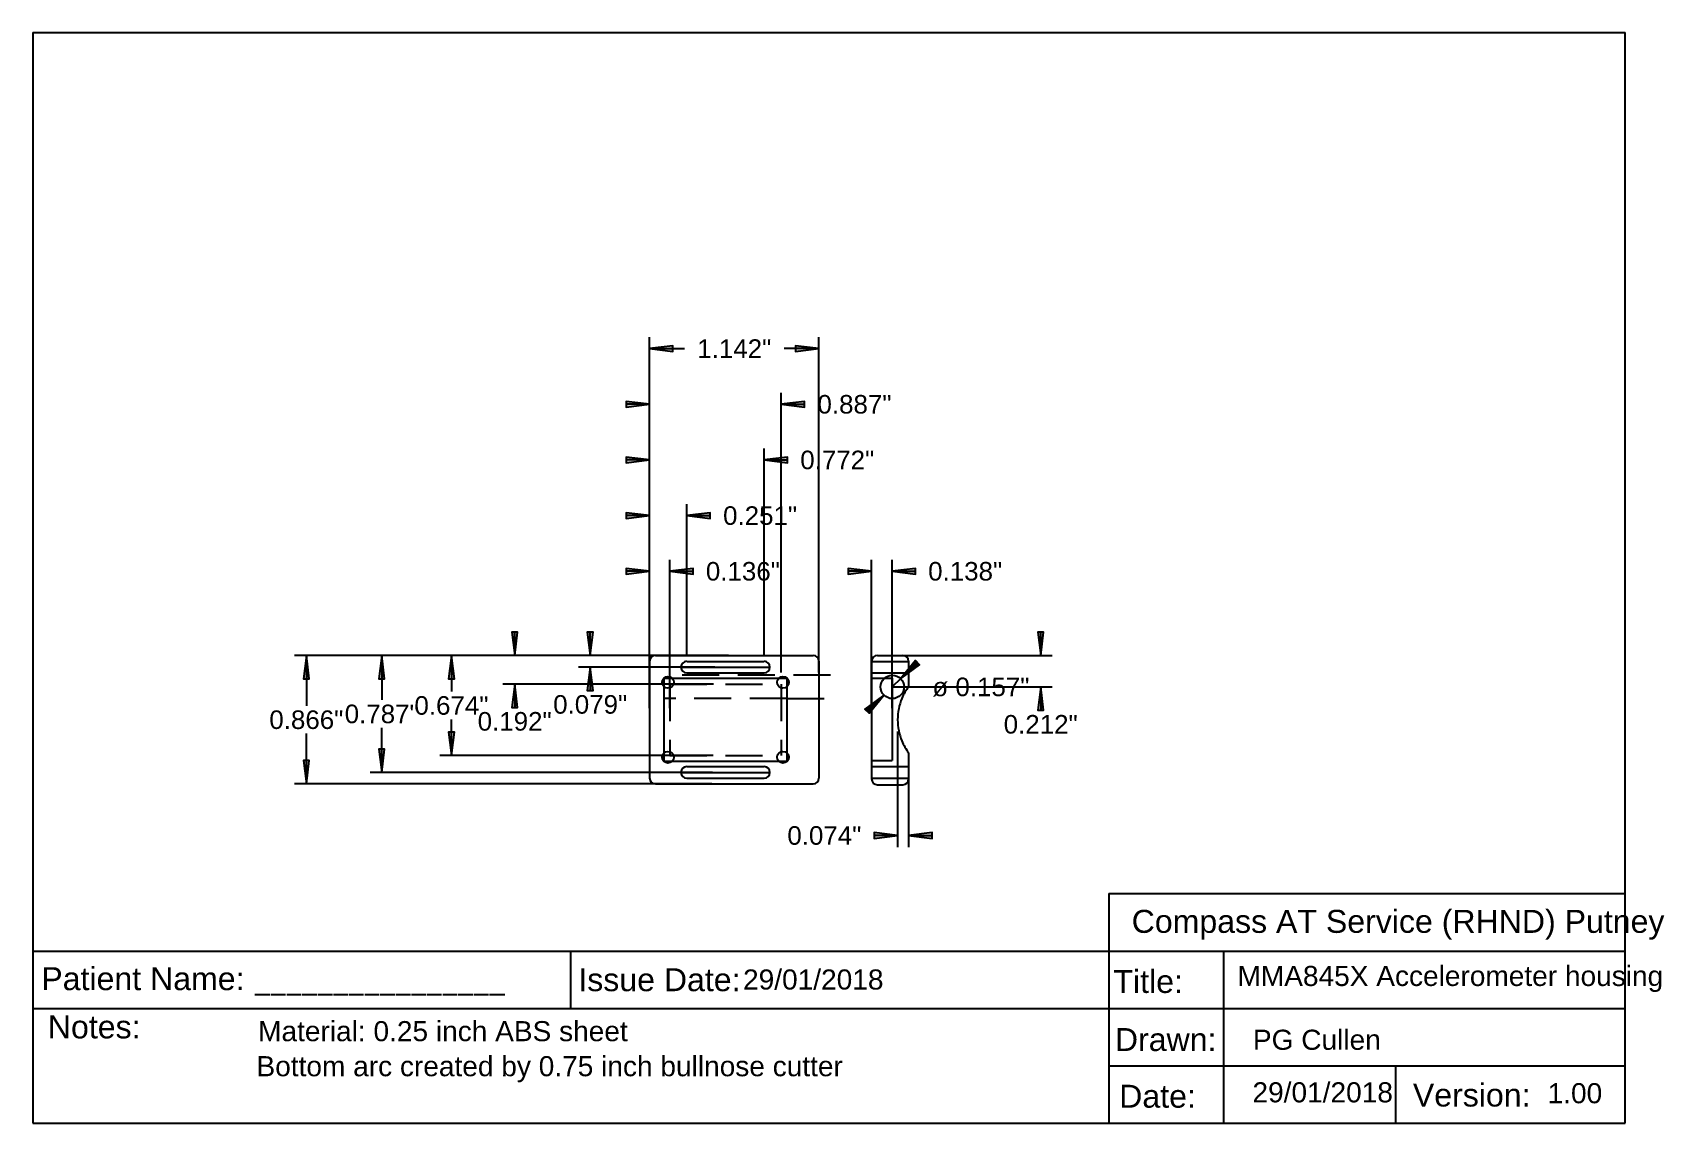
# Model space of a CAD drawing. Extents: x 0.5 to 11.5, y 0.4 to 7.8.
import ezdxf
from ezdxf.enums import TextEntityAlignment as Align

# ---------------------------------------------------------------- set-up
doc = ezdxf.new("R2010")
doc.units = 0
doc.header["$MEASUREMENT"] = 0
doc.linetypes.add('HIDDEN', pattern=[0.375, 0.25, -0.125])
doc.layers.add('1', color=7, linetype='Continuous')
doc.styles.add('ARIAL', font='arial.ttf')

# ---------------------------------------------------------------- blocks, each defined once
blk = doc.blocks.new('LONGARROW')
at = {"layer": '1', "linetype": 'Continuous'}
blk.add_hatch(color=0, dxfattribs=at).paths.add_polyline_path([(0, 0), (2, -0.25), (2, 0.25)])
at = {"layer": '1', "color": 0, "linetype": 'Continuous'}
blk.add_lwpolyline([(0, 0), (2, -0.25), (2, 0.25)], close=True, dxfattribs=at)

msp = doc.modelspace()

# ---------------------------------------------------------------- linework, layer by layer
at = {"layer": '1', "color": 7, "linetype": 'Continuous'}
for p, q in [((0.489, 7.779), (11.22, 7.779)), ((0.489, 7.779), (0.489, 0.431)), ((11.22, 0.431), (11.22, 7.779)), ((4.646, 3.228), (4.646, 5.728)), ((5.787, 3.469), (5.787, 5.728)), ((4.646, 5.65), (4.881, 5.65)), ((5.787, 5.65), (5.552, 5.65)), ((5.533, 3.469), (5.533, 5.353)), ((4.646, 5.275), (4.488, 5.275)), ((5.533, 5.275), (5.691, 5.275)), ((5.418, 3.583), (5.418, 4.978)), ((4.646, 4.9), (4.488, 4.9)), ((5.418, 4.9), (5.575, 4.9)), ((4.646, 4.525), (4.488, 4.525)), ((4.897, 3.583), (4.897, 4.603)), ((4.897, 4.525), (5.055, 4.525)), ((4.782, 3.228), (4.782, 4.228)), ((6.142, 3.228), (6.142, 4.228)), ((6.28, 3.228), (6.28, 4.228)), ((4.646, 4.15), (4.488, 4.15)), ((4.782, 4.15), (4.939, 4.15)), ((6.142, 4.15), (5.984, 4.15)), ((6.28, 4.15), (6.437, 4.15)), ((3.737, 3.583), (3.737, 3.74)), ((4.246, 3.583), (4.246, 3.74)), ((7.282, 3.583), (7.282, 3.74)), ((5.177, 3.583), (2.254, 3.583)), ((2.333, 3.583), (2.333, 3.243)), ((2.841, 3.583), (2.841, 3.283)), ((3.311, 3.583), (3.311, 3.34)), ((4.646, 3.544), (4.646, 2.756)), ((4.685, 3.583), (5.748, 3.583)), ((4.897, 3.543), (5.418, 3.543)), ((5.787, 3.544), (5.787, 2.756)), ((6.142, 3.544), (6.142, 2.751)), ((6.142, 3.543), (6.392, 3.543)), ((6.181, 3.583), (6.353, 3.583)), ((6.345, 3.583), (7.36, 3.583)), ((6.392, 3.544), (6.392, 3.373)), ((5.087, 3.504), (4.167, 3.504)), ((4.246, 3.504), (4.246, 3.346)), ((4.742, 3.43), (5.572, 3.43)), ((4.742, 3.43), (4.742, 2.87)), ((4.858, 3.504), (5.457, 3.504)), ((4.897, 3.465), (5.418, 3.465)), ((5.572, 3.43), (5.572, 2.87)), ((6.142, 3.465), (6.392, 3.465)), ((6.142, 3.43), (6.28, 3.43)), ((6.28, 3.43), (6.28, 2.874)), ((6.338, 3.425), (6.282, 3.371)), ((5.076, 3.39), (3.658, 3.39)), ((3.737, 3.39), (3.737, 3.233)), ((6.225, 3.316), (6.111, 3.207)), ((6.282, 3.371), (6.439, 3.371)), ((6.36, 3.371), (7.36, 3.371)), ((7.282, 3.371), (7.282, 3.213)), ((2.841, 2.795), (2.841, 3.095)), ((3.311, 2.909), (3.311, 3.152)), ((2.333, 2.717), (2.333, 3.056)), ((6.318, 3.071), (6.318, 2.291)), ((5.074, 2.909), (3.232, 2.909)), ((4.742, 2.87), (5.572, 2.87)), ((6.142, 2.874), (6.28, 2.874)), ((6.392, 2.926), (6.392, 2.751)), ((6.392, 2.884), (6.392, 2.291)), ((5.07, 2.795), (2.763, 2.795)), ((4.858, 2.795), (5.457, 2.795)), ((4.897, 2.835), (5.418, 2.835)), ((4.897, 2.756), (5.418, 2.756)), ((6.142, 2.835), (6.392, 2.835)), ((6.142, 2.756), (6.392, 2.756)), ((5.066, 2.717), (2.254, 2.717)), ((4.685, 2.717), (5.748, 2.717)), ((6.181, 2.712), (6.353, 2.712)), ((6.318, 2.37), (6.16, 2.37)), ((6.392, 2.37), (6.549, 2.37)), ((7.74, 1.978), (11.22, 1.978)), ((7.74, 1.978), (7.74, 0.431)), ((0.489, 1.591), (7.837, 1.591)), ((4.114, 1.591), (4.114, 1.204)), ((7.74, 1.591), (11.22, 1.591)), ((8.513, 1.591), (8.513, 0.431)), ((0.489, 1.204), (7.837, 1.204)), ((7.74, 1.204), (11.22, 1.204)), ((7.74, 0.817), (11.22, 0.817)), ((9.674, 0.817), (9.674, 0.431)), ((0.489, 0.431), (11.22, 0.431))]:
    msp.add_line(p, q, dxfattribs=at)
at = {"layer": '1', "color": 7, "linetype": 'HIDDEN'}
for p, q in [((5.866, 3.449), (4.777, 3.449)), ((4.782, 3.39), (4.782, 2.909)), ((4.782, 3.39), (5.533, 3.39)), ((5.533, 3.39), (5.533, 2.909)), ((5.572, 3.292), (4.742, 3.292)), ((5.572, 3.292), (5.866, 3.292)), ((4.782, 2.909), (5.533, 2.909))]:
    msp.add_line(p, q, dxfattribs=at)
at = {"layer": '1', "color": 7, "linetype": 'Continuous'}
for centre, radius in [((4.77, 3.402), 0.0394), ((5.545, 3.402), 0.0394), ((6.282, 3.371), 0.0787), ((4.77, 2.897), 0.0394), ((5.545, 2.897), 0.0394)]:
    msp.add_circle(centre, radius, dxfattribs=at)
for centre, radius, start, end in [((4.685, 3.544), 0.039, 90, 180), ((4.897, 3.504), 0.0394, 90, 180), ((5.418, 3.504), 0.0394, 0, 90), ((5.748, 3.544), 0.039, 0, 90), ((6.181, 3.544), 0.039, 90, 180), ((6.353, 3.544), 0.039, 0, 90), ((4.897, 3.504), 0.0394, 180, 270), ((5.418, 3.504), 0.0394, 270, 0), ((6.693, 3.15), 0.375, 143.4319, 157.5), ((6.693, 3.15), 0.375, 157.5, 180), ((6.693, 3.15), 0.375, 180, 202.5), ((6.693, 3.15), 0.375, 202.5, 216.5681), ((4.685, 2.756), 0.039, 180, 270), ((4.897, 2.795), 0.0394, 90, 180), ((4.897, 2.795), 0.0394, 180, 270), ((5.418, 2.795), 0.0394, 0, 90), ((5.418, 2.795), 0.0394, 270, 0), ((5.748, 2.756), 0.039, 270, 0), ((6.181, 2.751), 0.039, 180, 270), ((6.353, 2.751), 0.039, 270, 0)]:
    msp.add_arc(centre, radius, start, end, dxfattribs=at)

# ---------------------------------------------------------------- block references
at = {"layer": '1', "color": 7, "linetype": 'Continuous', "xscale": 0.078740157480315, "yscale": 0.078740157480315}
for p in [(4.646, 5.65), (5.533, 5.275), (5.418, 4.9), (4.897, 4.525), (4.782, 4.15), (6.28, 4.15), (6.392, 2.37)]:
    msp.add_blockref('LONGARROW', p, dxfattribs=at)
for p, rotation in [((5.787, 5.65), 180), ((4.646, 5.275), 180), ((4.646, 4.9), 180), ((4.646, 4.525), 180), ((4.646, 4.15), 180), ((6.142, 4.15), 180), ((3.737, 3.583), 90.00000000000007), ((4.246, 3.583), 90.00000000000007), ((7.282, 3.583), 90.00000000000007), ((2.333, 3.583), 270.0000000000001), ((2.841, 3.583), 270.0000000000001), ((3.311, 3.583), 270.0000000000001), ((6.338, 3.425), 43.75392989945019), ((4.246, 3.504), 270.0000000000001), ((3.737, 3.39), 270.0000000000001), ((6.225, 3.316), 223.7539298994502), ((7.282, 3.371), 270.0000000000001), ((3.311, 2.909), 90.00000000000006), ((2.333, 2.717), 90.00000000000006), ((2.841, 2.795), 90.00000000000006), ((6.318, 2.37), 180)]:
    msp.add_blockref('LONGARROW', p, dxfattribs=dict(at, rotation=rotation))

# ---------------------------------------------------------------- texts
at = {"layer": '1', "color": 7, "linetype": 'Continuous', "style": 'ARIAL'}
for s, p in [('1.142"', (5.217, 5.65)), ('0.887"', (6.027, 5.275)), ('0.772"', (5.911, 4.9)), ('0.251"', (5.391, 4.525)), ('0.136"', (5.275, 4.15)), ('0.138"', (6.773, 4.15)), ('ø 0.157"', (6.879, 3.371)), ('0.674"', (3.311, 3.246)), ('0.079"', (4.246, 3.253)), ('0.866"', (2.333, 3.15)), ('0.787"', (2.841, 3.189)), ('0.192"', (3.737, 3.139)), ('0.212"', (7.282, 3.119)), ('0.074"', (5.824, 2.37))]:
    msp.add_text(s, height=0.125, dxfattribs=at).set_placement(p, align=Align.MIDDLE_CENTER)
for s, height, p in [('Compass AT Service (RHND) Putney', 0.1547, (7.895, 1.714)), ('Patient Name:', 0.1547, (0.547, 1.328)), ('Issue Date:', 0.1547, (4.166, 1.321)), ('29/01/2018', 0.1354, (5.276, 1.332)), ('Title:', 0.1547, (7.772, 1.309)), ('MMA845X Accelerometer housing', 0.13536, (8.608, 1.356)), ('________________', 0.13536, (1.987, 1.331)), ('Notes:', 0.1547, (0.591, 1.003)), ('Material: 0.25 inch ABS sheet', 0.13536, (2.008, 0.984)), ('Drawn:', 0.1547, (7.782, 0.918)), ('PG Cullen', 0.1354, (8.712, 0.926)), ('Bottom arc created by 0.75 inch bullnose cutter', 0.13536, (1.997, 0.748)), ('Date:', 0.1547, (7.811, 0.536)), ('29/01/2018', 0.1354, (8.709, 0.572)), ('Version:', 0.1547, (9.79, 0.544)), ('1.00', 0.1354, (10.698, 0.566))]:
    msp.add_text(s, height=height, dxfattribs=at).set_placement(p)

doc.saveas('drawing.dxf')
